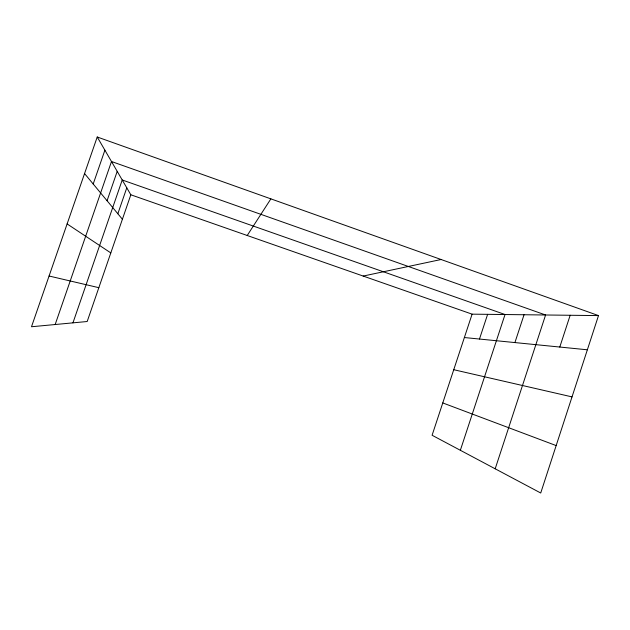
<?xml version="1.0" encoding="UTF-8"?>
<svg xmlns="http://www.w3.org/2000/svg" width="630" height="630" viewBox="0 0 630 630"><rect width="100%" height="100%" fill="white"/><g stroke="black" fill="none" stroke-linecap="round" stroke-linejoin="round"><path stroke-width="0.94" d="M559.787 347.051L570.166 315.268M598.5 315.591L540.721 493.006L432.093 435.259L472.098 314.157L598.5 315.591L97.225 136.994L31.5 326.75L87.184 321.513L130.827 194.78L97.225 136.994M460.349 450.285L505.032 314.527L122.22 179.983L72.954 322.851M514.915 342.578L524.05 314.748M495.188 468.807L545.588 314.992L111.486 161.516L55.164 324.529M479.477 339.042L487.628 314.331M93.201 183.991L104.895 150.184M107.069 200.734L117.204 171.36M117.849 213.751L126.78 187.827M247.22 235.494L270.876 198.867M363.187 276.058L441.102 259.513M464.373 337.538L587.365 349.792M453.742 369.708L572.024 396.892M49.077 276.011L98.831 287.682M130.827 194.78L472.098 314.157M442.772 402.932L556.164 445.583M67.119 223.926L110.809 252.913M84.554 173.557L122.401 219.248"/></g></svg>
